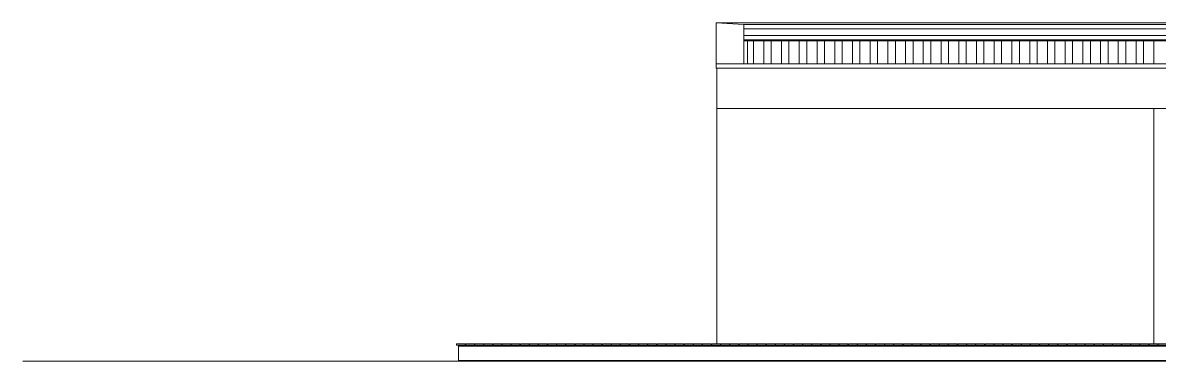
# Model space of a CAD drawing. Header units: inches. Extents: x 23 to 96, y 10 to 141.
# Drawn here: x 31.22 to 44.32, y 10.32 to 14.22 of the extents above; entities that cross this region are included whole.
import ezdxf

# ---------------------------------------------------------------- set-up
doc = ezdxf.new("R2010")
doc.units = ezdxf.units.IN
doc.header["$MEASUREMENT"] = 0
doc.layers.add('Cut', color=2, linetype='Continuous', lineweight=5)
doc.layers.add('View in second plane', color=253, linetype='Continuous', lineweight=0)

msp = doc.modelspace()

# ---------------------------------------------------------------- linework, layer by layer
at = {"layer": 'Cut'}
msp.add_line((31.225, 10.318), (75.525, 10.318), dxfattribs=at)
at = {"layer": 'View in second plane'}
for p, q in [((39.215, 13.746), (39.215, 14.22)), ((39.215, 14.22), (50.3, 14.22)), ((39.535, 14.2), (39.215, 14.22)), ((39.535, 13.746), (39.535, 14.2)), ((39.535, 14.2), (50.3, 14.2)), ((39.535, 14.15), (50.3, 14.15)), ((39.535, 14.072), (50.3, 14.072)), ((39.535, 14.022), (50.3, 14.022)), ((39.535, 14.012), (50.3, 14.012)), ((39.577, 14.012), (39.577, 13.746)), ((39.646, 13.746), (39.646, 14.012)), ((39.764, 13.746), (39.764, 14.012)), ((39.85, 13.746), (39.85, 14.012)), ((39.968, 13.746), (39.968, 14.012)), ((40.055, 13.746), (40.055, 14.012)), ((40.173, 13.746), (40.173, 14.012)), ((40.259, 13.746), (40.259, 14.012)), ((40.378, 13.746), (40.378, 14.012)), ((40.464, 13.746), (40.464, 14.012)), ((40.582, 13.746), (40.582, 14.012)), ((40.668, 13.746), (40.668, 14.012)), ((40.786, 13.746), (40.786, 14.012)), ((40.872, 13.746), (40.872, 14.012)), ((40.991, 13.746), (40.991, 14.012)), ((41.076, 13.746), (41.076, 14.012)), ((41.195, 13.746), (41.195, 14.012)), ((41.281, 13.746), (41.281, 14.012)), ((41.399, 13.746), (41.399, 14.012)), ((41.485, 13.746), (41.485, 14.012)), ((41.603, 13.746), (41.603, 14.012)), ((41.689, 13.746), (41.689, 14.012)), ((41.808, 13.746), (41.808, 14.012)), ((41.894, 13.746), (41.894, 14.012)), ((42.012, 13.746), (42.012, 14.012)), ((42.098, 13.746), (42.098, 14.012)), ((42.216, 13.746), (42.216, 14.012)), ((42.302, 13.746), (42.302, 14.012)), ((42.42, 13.746), (42.42, 14.012)), ((42.506, 13.746), (42.506, 14.012)), ((42.625, 13.746), (42.625, 14.012)), ((42.711, 13.746), (42.711, 14.012)), ((42.829, 13.746), (42.829, 14.012)), ((42.915, 13.746), (42.915, 14.012)), ((43.033, 13.746), (43.033, 14.012)), ((43.119, 13.746), (43.119, 14.012)), ((43.238, 13.746), (43.238, 14.012)), ((43.324, 13.746), (43.324, 14.012)), ((43.442, 13.746), (43.442, 14.012)), ((43.528, 13.746), (43.528, 14.012)), ((43.646, 13.746), (43.646, 14.012)), ((43.732, 13.746), (43.732, 14.012)), ((43.85, 13.746), (43.85, 14.012)), ((43.936, 13.746), (43.936, 14.012)), ((44.055, 13.746), (44.055, 14.012)), ((44.141, 13.746), (44.141, 14.012)), ((44.259, 13.746), (44.259, 14.012)), ((39.215, 13.695), (39.215, 13.746)), ((39.215, 13.746), (62.535, 13.746)), ((39.215, 13.695), (62.535, 13.695)), ((39.225, 13.233), (39.225, 13.695)), ((62.525, 13.233), (39.225, 13.233)), ((39.225, 13.233), (39.225, 10.518)), ((44.26, 13.233), (44.26, 10.518)), ((36.225, 10.518), (36.325, 10.518)), ((36.225, 10.503), (36.225, 10.518)), ((36.225, 10.503), (63.205, 10.503)), ((36.245, 10.318), (36.245, 10.503)), ((36.245, 10.493), (63.195, 10.493)), ((36.325, 10.503), (36.325, 10.518)), ((36.33, 10.518), (36.43, 10.518)), ((36.33, 10.503), (36.33, 10.518)), ((36.43, 10.503), (36.43, 10.518)), ((36.435, 10.518), (36.535, 10.518)), ((36.435, 10.503), (36.435, 10.518)), ((36.535, 10.503), (36.535, 10.518)), ((36.54, 10.518), (36.64, 10.518)), ((36.54, 10.503), (36.54, 10.518)), ((36.64, 10.503), (36.64, 10.518)), ((36.645, 10.518), (36.745, 10.518)), ((36.645, 10.503), (36.645, 10.518)), ((36.745, 10.503), (36.745, 10.518)), ((36.75, 10.518), (36.85, 10.518)), ((36.75, 10.503), (36.75, 10.518)), ((36.85, 10.503), (36.85, 10.518)), ((36.855, 10.518), (36.955, 10.518)), ((36.855, 10.503), (36.855, 10.518)), ((36.955, 10.503), (36.955, 10.518)), ((36.96, 10.518), (37.06, 10.518)), ((36.96, 10.518), (36.96, 10.503)), ((37.06, 10.503), (37.06, 10.518)), ((37.065, 10.518), (37.165, 10.518)), ((37.065, 10.503), (37.065, 10.518)), ((37.165, 10.503), (37.165, 10.518)), ((37.17, 10.518), (37.27, 10.518)), ((37.17, 10.503), (37.17, 10.518)), ((37.27, 10.503), (37.27, 10.518)), ((37.275, 10.518), (37.375, 10.518)), ((37.275, 10.503), (37.275, 10.518)), ((37.375, 10.503), (37.375, 10.518)), ((37.38, 10.518), (37.48, 10.518)), ((37.38, 10.503), (37.38, 10.518)), ((37.48, 10.503), (37.48, 10.518)), ((37.485, 10.518), (37.585, 10.518)), ((37.485, 10.503), (37.485, 10.518)), ((37.585, 10.503), (37.585, 10.518)), ((37.59, 10.518), (37.69, 10.518)), ((37.59, 10.503), (37.59, 10.518)), ((37.69, 10.503), (37.69, 10.518)), ((37.695, 10.518), (37.795, 10.518)), ((37.695, 10.503), (37.695, 10.518)), ((37.795, 10.503), (37.795, 10.518)), ((37.8, 10.518), (37.9, 10.518)), ((37.8, 10.503), (37.8, 10.518)), ((37.9, 10.503), (37.9, 10.518)), ((37.905, 10.518), (38.005, 10.518)), ((37.905, 10.503), (37.905, 10.518)), ((38.005, 10.503), (38.005, 10.518)), ((38.01, 10.518), (38.11, 10.518)), ((38.01, 10.503), (38.01, 10.518)), ((38.11, 10.503), (38.11, 10.518)), ((38.115, 10.518), (38.215, 10.518)), ((38.115, 10.518), (38.115, 10.503)), ((38.215, 10.503), (38.215, 10.518)), ((38.22, 10.518), (38.32, 10.518)), ((38.22, 10.503), (38.22, 10.518)), ((38.32, 10.503), (38.32, 10.518)), ((38.325, 10.518), (38.425, 10.518)), ((38.325, 10.503), (38.325, 10.518)), ((38.425, 10.503), (38.425, 10.518)), ((38.43, 10.518), (38.53, 10.518)), ((38.43, 10.503), (38.43, 10.518)), ((38.53, 10.503), (38.53, 10.518)), ((38.535, 10.518), (38.635, 10.518)), ((38.535, 10.503), (38.535, 10.518)), ((38.635, 10.503), (38.635, 10.518)), ((38.64, 10.518), (38.74, 10.518)), ((38.64, 10.503), (38.64, 10.518)), ((38.74, 10.503), (38.74, 10.518)), ((38.745, 10.518), (38.845, 10.518)), ((38.745, 10.503), (38.745, 10.518)), ((38.845, 10.503), (38.845, 10.518)), ((38.85, 10.518), (38.95, 10.518)), ((38.85, 10.503), (38.85, 10.518)), ((38.95, 10.503), (38.95, 10.518)), ((38.955, 10.518), (39.055, 10.518)), ((38.955, 10.503), (38.955, 10.518)), ((39.055, 10.503), (39.055, 10.518)), ((39.06, 10.518), (39.16, 10.518)), ((39.06, 10.503), (39.06, 10.518)), ((39.16, 10.503), (39.16, 10.518)), ((39.165, 10.518), (39.265, 10.518)), ((39.165, 10.503), (39.165, 10.518)), ((39.265, 10.503), (39.265, 10.518)), ((39.27, 10.518), (39.37, 10.518)), ((39.27, 10.518), (39.27, 10.503)), ((39.37, 10.503), (39.37, 10.518)), ((39.375, 10.518), (39.475, 10.518)), ((39.375, 10.503), (39.375, 10.518)), ((39.475, 10.503), (39.475, 10.518)), ((39.48, 10.518), (39.58, 10.518)), ((39.48, 10.503), (39.48, 10.518)), ((39.58, 10.503), (39.58, 10.518)), ((39.585, 10.518), (39.685, 10.518)), ((39.585, 10.503), (39.585, 10.518)), ((39.685, 10.503), (39.685, 10.518)), ((39.69, 10.518), (39.79, 10.518)), ((39.69, 10.503), (39.69, 10.518)), ((39.79, 10.503), (39.79, 10.518)), ((39.795, 10.518), (39.895, 10.518)), ((39.795, 10.503), (39.795, 10.518)), ((39.895, 10.503), (39.895, 10.518)), ((39.9, 10.518), (40, 10.518)), ((39.9, 10.503), (39.9, 10.518)), ((40, 10.503), (40, 10.518)), ((40.005, 10.518), (40.105, 10.518)), ((40.005, 10.503), (40.005, 10.518)), ((40.105, 10.503), (40.105, 10.518)), ((40.11, 10.518), (40.21, 10.518)), ((40.11, 10.503), (40.11, 10.518)), ((40.21, 10.503), (40.21, 10.518)), ((40.215, 10.518), (40.315, 10.518)), ((40.215, 10.503), (40.215, 10.518)), ((40.315, 10.503), (40.315, 10.518)), ((40.32, 10.518), (40.42, 10.518)), ((40.32, 10.503), (40.32, 10.518)), ((40.42, 10.503), (40.42, 10.518)), ((40.425, 10.518), (40.525, 10.518)), ((40.425, 10.518), (40.425, 10.503)), ((40.525, 10.503), (40.525, 10.518)), ((40.53, 10.518), (40.63, 10.518)), ((40.53, 10.503), (40.53, 10.518)), ((40.63, 10.503), (40.63, 10.518)), ((40.635, 10.518), (40.735, 10.518)), ((40.635, 10.503), (40.635, 10.518)), ((40.735, 10.503), (40.735, 10.518)), ((40.74, 10.518), (40.84, 10.518)), ((40.74, 10.503), (40.74, 10.518)), ((40.84, 10.503), (40.84, 10.518)), ((40.845, 10.518), (40.945, 10.518)), ((40.845, 10.503), (40.845, 10.518)), ((40.945, 10.503), (40.945, 10.518)), ((40.95, 10.518), (41.05, 10.518)), ((40.95, 10.503), (40.95, 10.518)), ((41.05, 10.503), (41.05, 10.518)), ((41.055, 10.518), (41.155, 10.518)), ((41.055, 10.503), (41.055, 10.518)), ((41.155, 10.503), (41.155, 10.518)), ((41.16, 10.518), (41.26, 10.518)), ((41.16, 10.503), (41.16, 10.518)), ((41.26, 10.503), (41.26, 10.518)), ((41.265, 10.518), (41.365, 10.518)), ((41.265, 10.503), (41.265, 10.518)), ((41.365, 10.503), (41.365, 10.518)), ((41.37, 10.518), (41.47, 10.518)), ((41.37, 10.503), (41.37, 10.518)), ((41.47, 10.503), (41.47, 10.518)), ((41.475, 10.518), (41.575, 10.518)), ((41.475, 10.503), (41.475, 10.518)), ((41.575, 10.503), (41.575, 10.518)), ((41.58, 10.518), (41.68, 10.518)), ((41.58, 10.518), (41.58, 10.503)), ((41.68, 10.503), (41.68, 10.518)), ((41.685, 10.518), (41.785, 10.518)), ((41.685, 10.503), (41.685, 10.518)), ((41.785, 10.503), (41.785, 10.518)), ((41.79, 10.518), (41.89, 10.518)), ((41.79, 10.503), (41.79, 10.518)), ((41.89, 10.503), (41.89, 10.518)), ((41.895, 10.518), (41.995, 10.518)), ((41.895, 10.503), (41.895, 10.518)), ((41.995, 10.503), (41.995, 10.518)), ((42, 10.518), (42.1, 10.518)), ((42, 10.503), (42, 10.518)), ((42.1, 10.503), (42.1, 10.518)), ((42.105, 10.518), (42.205, 10.518)), ((42.105, 10.503), (42.105, 10.518)), ((42.205, 10.503), (42.205, 10.518)), ((42.21, 10.518), (42.31, 10.518)), ((42.21, 10.503), (42.21, 10.518)), ((42.31, 10.503), (42.31, 10.518)), ((42.315, 10.518), (42.415, 10.518)), ((42.315, 10.503), (42.315, 10.518)), ((42.415, 10.503), (42.415, 10.518)), ((42.42, 10.518), (42.52, 10.518)), ((42.42, 10.503), (42.42, 10.518)), ((42.52, 10.503), (42.52, 10.518)), ((42.525, 10.518), (42.625, 10.518)), ((42.525, 10.503), (42.525, 10.518)), ((42.625, 10.503), (42.625, 10.518)), ((42.63, 10.518), (42.73, 10.518)), ((42.63, 10.503), (42.63, 10.518)), ((42.73, 10.503), (42.73, 10.518)), ((42.735, 10.518), (42.835, 10.518)), ((42.735, 10.518), (42.735, 10.503)), ((42.835, 10.503), (42.835, 10.518)), ((42.84, 10.518), (42.94, 10.518)), ((42.84, 10.503), (42.84, 10.518)), ((42.94, 10.503), (42.94, 10.518)), ((42.945, 10.518), (43.045, 10.518)), ((42.945, 10.503), (42.945, 10.518)), ((43.045, 10.503), (43.045, 10.518)), ((43.05, 10.518), (43.15, 10.518)), ((43.05, 10.503), (43.05, 10.518)), ((43.15, 10.503), (43.15, 10.518)), ((43.155, 10.518), (43.255, 10.518)), ((43.155, 10.503), (43.155, 10.518)), ((43.255, 10.503), (43.255, 10.518)), ((43.26, 10.518), (43.36, 10.518)), ((43.26, 10.503), (43.26, 10.518)), ((43.36, 10.503), (43.36, 10.518)), ((43.365, 10.518), (43.465, 10.518)), ((43.365, 10.503), (43.365, 10.518)), ((43.465, 10.503), (43.465, 10.518)), ((43.47, 10.518), (43.57, 10.518)), ((43.47, 10.503), (43.47, 10.518)), ((43.57, 10.503), (43.57, 10.518)), ((43.575, 10.518), (43.675, 10.518)), ((43.575, 10.503), (43.575, 10.518)), ((43.675, 10.503), (43.675, 10.518)), ((43.68, 10.518), (43.78, 10.518)), ((43.68, 10.503), (43.68, 10.518)), ((43.78, 10.503), (43.78, 10.518)), ((43.785, 10.518), (43.885, 10.518)), ((43.785, 10.503), (43.785, 10.518)), ((43.885, 10.503), (43.885, 10.518)), ((43.89, 10.518), (43.99, 10.518)), ((43.89, 10.518), (43.89, 10.503)), ((43.99, 10.503), (43.99, 10.518)), ((43.995, 10.518), (44.095, 10.518)), ((43.995, 10.503), (43.995, 10.518)), ((44.095, 10.503), (44.095, 10.518)), ((44.1, 10.518), (44.2, 10.518)), ((44.1, 10.503), (44.1, 10.518)), ((44.2, 10.503), (44.2, 10.518)), ((44.205, 10.518), (44.305, 10.518)), ((44.205, 10.503), (44.205, 10.518)), ((44.305, 10.503), (44.305, 10.518)), ((44.31, 10.518), (44.41, 10.518)), ((44.31, 10.503), (44.31, 10.518)), ((36.245, 10.328), (63.195, 10.328))]:
    msp.add_line(p, q, dxfattribs=at)

doc.saveas('drawing.dxf')
